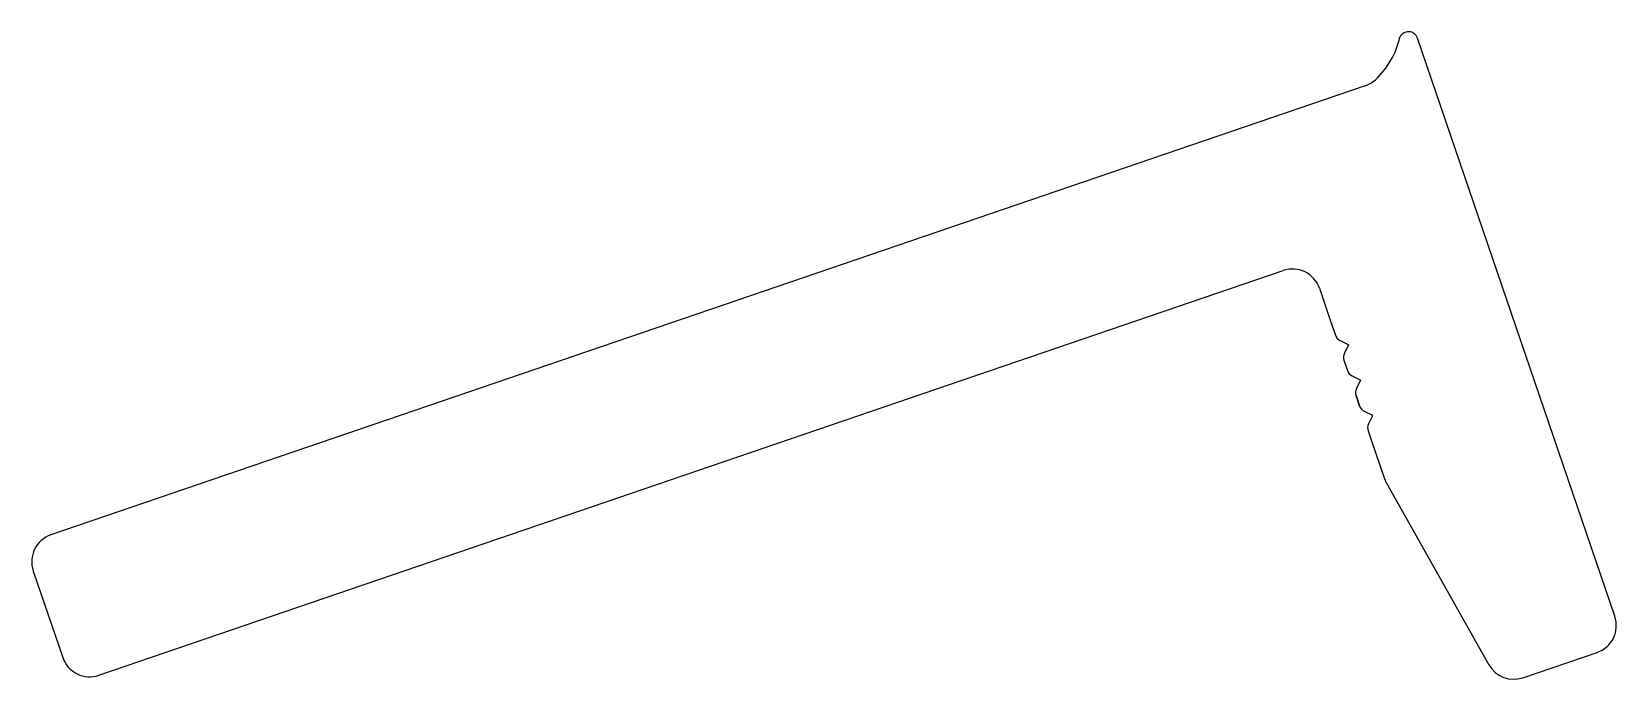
# Model space of a CAD drawing. Header units: inches. Extents: x -21.9 to 20.6, y -0.1 to 17.2.
import ezdxf

# ---------------------------------------------------------------- set-up
doc = ezdxf.new("R2010")
doc.units = ezdxf.units.IN
doc.header["$MEASUREMENT"] = 0
doc.layers.add('3', color=7, linetype='Continuous')

msp = doc.modelspace()

# ---------------------------------------------------------------- linework, layer by layer
at = {"layer": '3', "color": 7, "linetype": 'Continuous'}
for p, q in [((20.514, 1.608), (15.231, 17.072)), ((13.837, 15.799), (-3.344, 9.93)), ((-20.054, 0.029), (11.641, 10.855)), ((12.609, 10.38), (12.901, 9.524)), ((-3.344, 9.93), (-4.786, 9.438)), ((-4.786, 9.438), (-21.337, 3.784)), ((12.901, 9.524), (12.901, 9.524)), ((12.901, 9.524), (13.037, 9.126)), ((13.037, 9.126), (13.037, 9.126)), ((13.037, 9.126), (13.037, 9.126)), ((13.037, 9.126), (13.037, 9.126)), ((13.037, 9.126), (13.037, 9.126)), ((13.037, 9.126), (13.037, 9.126)), ((13.037, 9.126), (13.037, 9.126)), ((13.037, 9.126), (13.037, 9.126)), ((13.164, 8.982), (13.381, 8.876)), ((13.385, 8.865), (13.278, 8.648)), ((13.266, 8.457), (13.361, 8.18)), ((13.487, 8.036), (13.704, 7.93)), ((13.708, 7.919), (13.601, 7.702)), ((13.589, 7.511), (13.589, 7.511)), ((13.589, 7.511), (13.684, 7.233)), ((13.684, 7.233), (13.589, 7.511)), ((13.589, 7.511), (13.684, 7.233)), ((13.684, 7.233), (13.589, 7.511)), ((13.589, 7.511), (13.684, 7.233)), ((13.81, 7.09), (14.027, 6.983)), ((14.031, 6.973), (13.925, 6.755)), ((13.912, 6.564), (13.912, 6.564)), ((13.912, 6.564), (13.912, 6.564)), ((13.912, 6.564), (13.912, 6.564)), ((13.912, 6.564), (13.967, 6.403)), ((13.967, 6.403), (14.127, 5.937)), ((14.127, 5.937), (14.127, 5.937)), ((14.127, 5.937), (14.341, 5.31)), ((14.398, 5.182), (17.144, 0.31)), ((-21.812, 2.817), (-21.022, 0.503)), ((18.054, -0.037), (20.039, 0.641))]:
    msp.add_line(p, q, dxfattribs=at)
for centre, radius, start, end in [((12.62, 17.57), 2.192, 312.7572, 347.5187), ((14.991, 16.99), 0.254, 18.8589, 155.2562), ((13.591, 16.52), 0.762, 288.8589, 312.757), ((11.888, 10.134), 0.762, 18.8589, 108.8589), ((13.274, 9.207), 0.25, 198.8589, 243.8589), ((13.502, 8.538), 0.25, 153.8589, 198.8589), ((13.377, 8.869), 0.008, 333.8589, 63.8589), ((13.597, 8.261), 0.25, 198.8589, 243.8589), ((13.826, 7.591), 0.25, 153.8589, 198.8589), ((13.701, 7.922), 0.008, 333.8589, 63.8589), ((13.92, 7.314), 0.25, 198.8589, 243.8589), ((14.024, 6.976), 0.008, 333.8589, 63.8589), ((14.149, 6.645), 0.25, 153.8589, 198.8589), ((15.062, 5.556), 0.762, 198.8589, 209.4051), ((-21.091, 3.063), 0.762, 108.8589, 198.8589), ((19.793, 1.362), 0.762, 288.8589, 18.8589), ((-20.301, 0.75), 0.762, 198.8589, 288.8589), ((17.808, 0.684), 0.762, 209.4051, 288.8589)]:
    msp.add_arc(centre, radius, start, end, dxfattribs=at)

doc.saveas('drawing.dxf')
